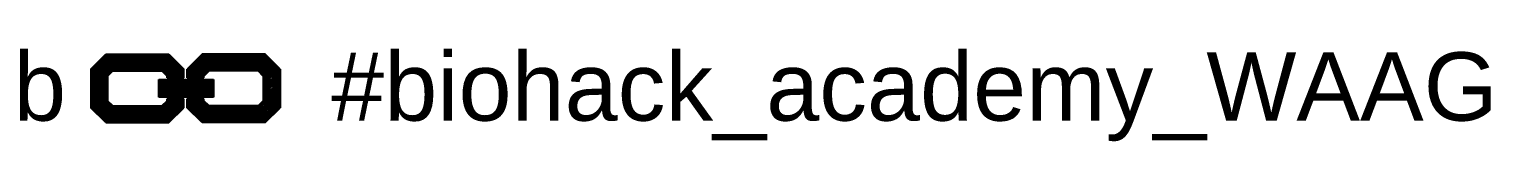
# Model space of a CAD drawing. Extents: x 0 to 342, y 0 to 70.
# Drawn here: x 171.2 to 342.4, y 43.5 to 54.3 of the extents above; entities that cross this region are included whole.
import ezdxf

# ---------------------------------------------------------------- set-up
doc = ezdxf.new("R2010")
doc.units = 0
doc.layers.get('0').update_dxf_attribs({"linetype": 'CONTINUOUS'})
doc.layers.add('Layer1', color=7, linetype='CONTINUOUS')

msp = doc.modelspace()

# ---------------------------------------------------------------- hatches: boundary and pattern name
at = {"linetype": 'Continuous'}
h = msp.add_hatch(dxfattribs=at)
h.set_pattern_fill('ANSI32', color=256, scale=0.028)
h.set_pattern_definition([(45, (174.0452, 53.92216), (-0.1885854, 0.1885854), []), (45, (174.17092, 53.92216), (-0.1885854, 0.1885854), [])])
h.paths.add_polyline_path([(180.16, 53.7), (187.53, 53.7), (189.29, 51.94), (189.29, 50.94), (187.33, 50.94), (187.33, 51.13), (186.72, 51.74), (180.97, 51.74), (180.37, 51.13), (180.37, 48.26), (180.97, 47.65), (186.72, 47.65), (187.33, 48.26), (187.33, 48.47), (189.29, 48.47), (189.29, 47.44), (187.53, 45.69), (180.16, 45.69), (178.41, 47.44), (178.41, 51.94)])
h.paths.add_polyline_path([(192.77, 48.68), (186.35, 48.68), (186.35, 50.73), (192.77, 50.73)])
h.paths.add_polyline_path([(189.68, 50.94), (189.68, 51.94), (191.43, 53.7), (198.81, 53.7), (200.56, 51.94), (200.56, 47.44), (198.81, 45.69), (191.43, 45.69), (189.68, 47.44), (189.68, 48.47), (191.64, 48.47), (191.64, 48.26), (192.25, 47.65), (197.99, 47.65), (198.6, 48.26), (198.6, 51.13), (197.99, 51.74), (192.25, 51.74), (191.64, 51.13), (191.64, 50.94)])

# ---------------------------------------------------------------- linework, layer by layer
for p, q in [((180.16, 53.7), (187.53, 53.7)), ((187.53, 53.7), (189.29, 51.94)), ((191.43, 53.7), (189.68, 51.94)), ((198.81, 53.7), (191.43, 53.7)), ((178.41, 51.94), (178.41, 47.44)), ((180.37, 51.13), (180.97, 51.74)), ((180.97, 51.74), (186.72, 51.74)), ((186.72, 51.74), (187.33, 51.13)), ((189.29, 50.94), (189.29, 51.94)), ((189.68, 50.94), (189.68, 51.94)), ((192.25, 51.74), (191.64, 51.13)), ((197.99, 51.74), (192.25, 51.74)), ((198.6, 51.13), (197.99, 51.74)), ((200.56, 51.94), (200.56, 47.44)), ((180.37, 51.13), (180.37, 48.26)), ((186.35, 50.73), (192.77, 50.73)), ((186.35, 48.68), (186.35, 50.73)), ((187.33, 50.94), (187.33, 51.13)), ((187.33, 50.94), (189.29, 50.94)), ((191.64, 50.94), (189.68, 50.94)), ((191.64, 50.94), (191.64, 51.13)), ((192.77, 50.73), (192.77, 48.68)), ((198.6, 51.13), (198.6, 48.26)), ((180.97, 47.65), (180.37, 48.26)), ((192.77, 48.68), (186.35, 48.68)), ((186.72, 47.65), (187.33, 48.26)), ((187.33, 48.26), (187.33, 48.47)), ((187.33, 48.47), (189.29, 48.47)), ((189.29, 47.44), (189.29, 48.47)), ((189.68, 47.44), (189.68, 48.47)), ((191.64, 48.47), (189.68, 48.47)), ((191.64, 48.26), (191.64, 48.47)), ((192.25, 47.65), (191.64, 48.26)), ((197.99, 47.65), (198.6, 48.26)), ((180.16, 45.69), (178.41, 47.44)), ((180.97, 47.65), (186.72, 47.65)), ((187.53, 45.69), (189.29, 47.44)), ((191.43, 45.69), (189.68, 47.44)), ((197.99, 47.65), (192.25, 47.65)), ((198.81, 45.69), (200.56, 47.44)), ((180.16, 45.69), (187.53, 45.69)), ((198.81, 45.69), (191.43, 45.69))]:
    msp.add_line(p, q, dxfattribs=at)
at = {"layer": 'Layer1', "linetype": 'Continuous'}
for p, q in [((178.41, 51.94), (180.16, 53.7)), ((200.56, 51.94), (198.81, 53.7))]:
    msp.add_line(p, q, dxfattribs=at)

# ---------------------------------------------------------------- texts
at = {"linetype": 'Continuous', "insert": (76.1, 53.92), "char_height": 8, "attachment_point": 1}
msp.add_mtext_dynamic_manual_height_columns('{\\fArial Unicode MS|b0|i0|c0|p34;#polyhedra_FabLab          #biohack_academy_WAAG}', width=458.8021, gutter_width=12.5, heights=[0], dxfattribs=at)

doc.saveas('drawing.dxf')
